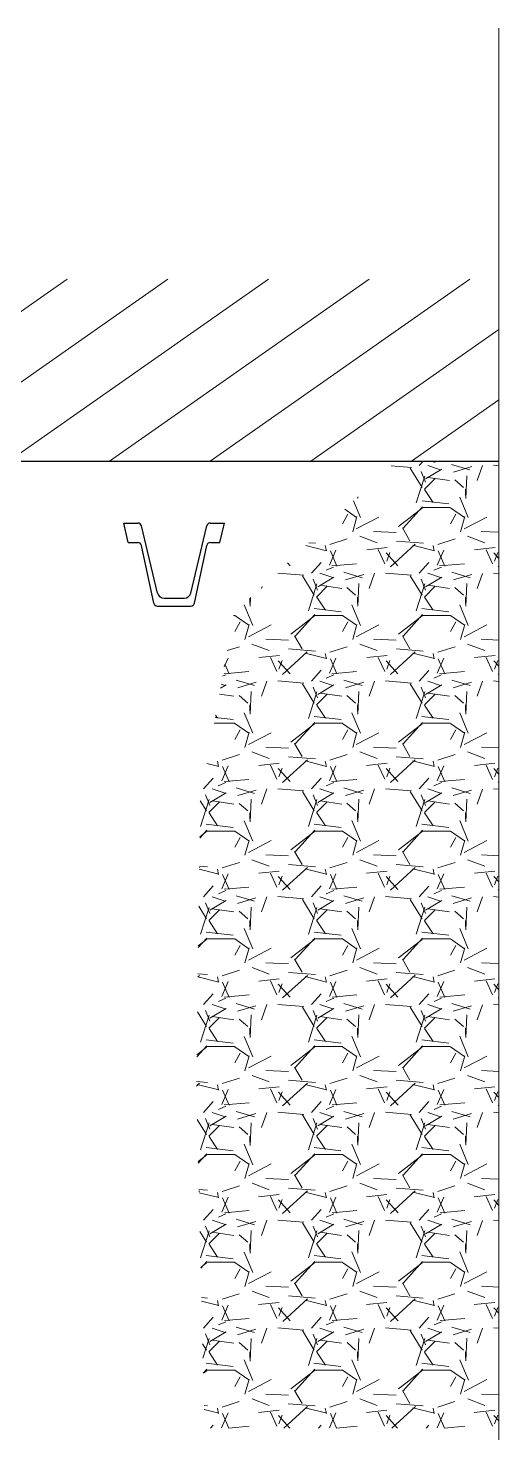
# Model space of a CAD drawing. Header units: millimetres. Extents: x -46762 to 217101, y -107409 to 31524.
# Drawn here: x 207689 to 208465, y -53514 to -51197 of the extents above; entities that cross this region are included whole.
import ezdxf

# ---------------------------------------------------------------- set-up
doc = ezdxf.new("R2010")
doc.units = ezdxf.units.MM
doc.linetypes.add('ACAD_ISO10W100', pattern=[18, 12, -3, 0, -3])

msp = doc.modelspace()

# ---------------------------------------------------------------- linework, layer by layer
at = {"color": 7, "linetype": 'ACAD_ISO10W100', "lineweight": 0, "ltscale": 60}
msp.add_line((208464.99, -51197.15), (208464.99, -57646), dxfattribs=at)
at = {"color": 7, "lineweight": 0}
for p, q in [((207324.55, -51911.04), (207752.99, -51611.04)), ((207490.61, -51911.04), (207919.05, -51611.04)), ((207656.67, -51911.04), (208085.12, -51611.04)), ((207822.74, -51911.04), (208251.18, -51611.04)), ((207988.8, -51911.04), (208417.24, -51611.04)), ((208154.86, -51911.04), (208464.99, -51693.89)), ((208320.93, -51911.04), (208464.99, -51810.16))]:
    msp.add_line(p, q, dxfattribs=at)
msp.add_line((199086.75, -51911.04), (208464.99, -51911.04))
at = {"color": 7, "lineweight": 13}
for p, q in [((208340.14, -51911.04), (208333.58, -51918.32)), ((208363.19, -51911.04), (208357.81, -51913.34)), ((208464.99, -51911.04), (208464.99, -56559.88)), ((208320.82, -51921.56), (208287.2, -51918.75)), ((208338.29, -51954.59), (208318.73, -51922.59)), ((208336.58, -51928.13), (208343.7, -51945.91)), ((208343.98, -51940.54), (208370.65, -51924.54)), ((208368.9, -51925.37), (208347.56, -51918.25)), ((208387.07, -51916.74), (208417.3, -51925.63)), ((208389.87, -51929.17), (208420.09, -51920.28)), ((208428.96, -51943.3), (208437.85, -51918.41)), ((208464.99, -51918.75), (208455.94, -51918)), ((208328.57, -51980.22), (208342.8, -51935.77)), ((208359.83, -51939.66), (208342.05, -51957.44)), ((208383.68, -51943.37), (208348.12, -51938.04)), ((208406.36, -51954.43), (208392.14, -51941.99)), ((208409.74, -51968.13), (208409.74, -51957.46)), ((208411.97, -51935.25), (208410.19, -51972.59)), ((208225.17, -51976.85), (208236.74, -52004.33)), ((208232.52, -51969.97), (208232.39, -51972.61)), ((208338.2, -51976.48), (208382.65, -51981.81)), ((208342.54, -51957.9), (208356.76, -51979.24)), ((208400.3, -51970.51), (208414.52, -52004.29)), ((208207.18, -52014.5), (208216.07, -51998.49)), ((208210.74, -51990.37), (208230.42, -52004)), ((208230.97, -52002.65), (208223.86, -52027.54)), ((208267.08, -52003.42), (208229.74, -52022.98)), ((208299.45, -52018.85), (208338.57, -51988.63)), ((208307.02, -52021.92), (208339.02, -51986.36)), ((208338.62, -51987.69), (208384.85, -51987.69)), ((208384.97, -52014.53), (208393.86, -51998.52)), ((208385.12, -51988), (208408.24, -52004)), ((208408.77, -52002.64), (208401.66, -52027.54)), ((208444.91, -52003.41), (208407.57, -52022.96)), ((208258.18, -52027.03), (208295.52, -52028.81)), ((208318.2, -52042.69), (208305.76, -52021.36)), ((208435.98, -52027.03), (208464.99, -52028.42)), ((208180.94, -52058.88), (208146.72, -52050.32)), ((208162.58, -52046.66), (208151.57, -52045.78)), ((208162.58, -52046.66), (208151.57, -52045.78)), ((208186.44, -52048.43), (208214.89, -52039.54)), ((208235.55, -52035.08), (208264, -52045.75)), ((208326.84, -52048.02), (208285.95, -52085.36)), ((208340.38, -52046.66), (208295.93, -52043.11)), ((208340.38, -52046.66), (208295.93, -52043.11)), ((208358.74, -52058.88), (208323.18, -52049.99)), ((208364.23, -52048.44), (208392.68, -52039.55)), ((208413.34, -52035.08), (208441.79, -52045.74)), ((208180.42, -52059.32), (208178.64, -52050.43)), ((208185.61, -52082.95), (208196.28, -52058.06)), ((208187.09, -52059.3), (208197.76, -52084.19)), ((208280.83, -52053.82), (208247.05, -52057.38)), ((208265.94, -52057.17), (208276.61, -52080.28)), ((208298.53, -52083.9), (208278.97, -52062.57)), ((208280.03, -52076.29), (208285.36, -52062.07)), ((208358.22, -52059.31), (208356.44, -52050.42)), ((208363.4, -52082.96), (208374.07, -52058.07)), ((208364.89, -52059.29), (208375.56, -52084.18)), ((208458.62, -52053.82), (208424.84, -52057.38)), ((208443.75, -52057.2), (208454.42, -52080.31)), ((208464.99, -52071.54), (208456.75, -52062.55)), ((208457.82, -52076.3), (208463.16, -52062.08)), ((208143.03, -52099.36), (208100.35, -52095.8)), ((208120.74, -52083.92), (208116.17, -52078.93)), ((208171.78, -52078.34), (208155.78, -52096.12)), ((208191.1, -52103.17), (208169.76, -52096.05)), ((208192.48, -52085.8), (208180.03, -52091.14)), ((208230.25, -52080.34), (208189.36, -52083.89)), ((208209.31, -52094.55), (208239.54, -52103.44)), ((208251.17, -52121.08), (208260.06, -52096.19)), ((208320.82, -52099.36), (208278.15, -52095.8)), ((208349.58, -52078.35), (208333.57, -52096.13)), ((208368.9, -52103.17), (208347.56, -52096.05)), ((208370.29, -52085.8), (208357.84, -52091.13)), ((208408.06, -52080.33), (208367.17, -52083.89)), ((208387.1, -52094.55), (208417.33, -52103.44)), ((208428.95, -52121.12), (208437.84, -52096.22)), ((208464.99, -52096.55), (208455.95, -52095.8)), ((208464.99, -52084.23), (208463.79, -52085.32)), ((208073.38, -52121.05), (208074.47, -52117.99)), ((208160.49, -52132.39), (208140.93, -52100.38)), ((208150.77, -52158.03), (208164.99, -52113.58)), ((208158.78, -52105.92), (208165.89, -52123.7)), ((208182.03, -52117.46), (208164.25, -52135.24)), ((208166.18, -52118.34), (208192.85, -52102.34)), ((208205.84, -52121.17), (208170.28, -52115.83)), ((208212.05, -52106.98), (208242.27, -52098.09)), ((208228.61, -52132.27), (208214.38, -52119.82)), ((208234.17, -52113.07), (208232.39, -52150.41)), ((208338.29, -52132.39), (208318.73, -52100.38)), ((208328.57, -52158.01), (208342.8, -52113.56)), ((208336.58, -52105.93), (208343.69, -52123.71)), ((208359.83, -52117.46), (208342.05, -52135.24)), ((208343.98, -52118.34), (208370.65, -52102.34)), ((208383.65, -52121.17), (208348.09, -52115.83)), ((208389.84, -52106.98), (208420.07, -52098.09)), ((208406.39, -52132.25), (208392.16, -52119.81)), ((208411.97, -52113.05), (208410.19, -52150.38)), ((208054.14, -52145.93), (208054.14, -52137.03)), ((208055.28, -52135.96), (208054.59, -52150.44)), ((208164.74, -52135.7), (208178.96, -52157.04)), ((208231.94, -52145.93), (208231.94, -52135.26)), ((208342.54, -52135.7), (208356.76, -52157.04)), ((208409.74, -52145.93), (208409.74, -52135.26)), ((208027.5, -52165.49), (208029.25, -52165.49)), ((208029.48, -52165.78), (208052.6, -52181.78)), ((208044.74, -52148.41), (208058.96, -52182.19)), ((208129.22, -52199.72), (208161.22, -52164.16)), ((208160.34, -52154.27), (208204.79, -52159.61)), ((208160.82, -52165.49), (208207.05, -52165.49)), ((208207.29, -52165.78), (208230.41, -52181.79)), ((208222.52, -52148.37), (208236.75, -52182.15)), ((208307.02, -52199.72), (208339.02, -52164.16)), ((208338.15, -52154.27), (208382.6, -52159.61)), ((208338.62, -52165.49), (208384.85, -52165.49)), ((208385.11, -52165.79), (208408.22, -52181.79)), ((208400.3, -52148.33), (208414.53, -52182.11)), ((208029.39, -52192.28), (208038.28, -52176.28)), ((208053.17, -52180.45), (208046.06, -52205.34)), ((208089.3, -52181.21), (208051.97, -52200.76)), ((208121.66, -52196.65), (208160.77, -52166.43)), ((208207.17, -52192.31), (208216.06, -52176.31)), ((208230.97, -52180.45), (208223.86, -52205.34)), ((208267.13, -52181.19), (208229.79, -52200.75)), ((208299.47, -52196.64), (208338.58, -52166.42)), ((208384.96, -52192.34), (208393.85, -52176.34)), ((208408.77, -52180.44), (208401.66, -52205.34)), ((208444.96, -52181.18), (208407.62, -52200.73)), ((208080.41, -52204.84), (208117.75, -52206.61)), ((208140.4, -52220.5), (208127.96, -52199.16)), ((208258.21, -52204.84), (208295.54, -52206.61)), ((208318.2, -52220.5), (208305.76, -52199.16)), ((208436, -52204.84), (208464.99, -52206.22)), ((208017.02, -52223.61), (208037.07, -52217.35)), ((208057.77, -52212.89), (208086.22, -52223.55)), ((208102.96, -52231.63), (208069.18, -52235.18)), ((208088.12, -52234.93), (208098.79, -52258.05)), ((208149.05, -52225.82), (208108.15, -52263.16)), ((208162.52, -52224.46), (208118.07, -52220.9)), ((208162.52, -52224.46), (208118.07, -52220.9)), ((208180.94, -52236.68), (208145.38, -52227.79)), ((208180.42, -52237.12), (208178.64, -52228.23)), ((208186.41, -52226.24), (208214.86, -52217.35)), ((208235.57, -52212.88), (208264.01, -52223.55)), ((208280.76, -52231.63), (208246.97, -52235.19)), ((208265.94, -52234.96), (208276.6, -52258.07)), ((208326.89, -52225.78), (208286, -52263.12)), ((208340.33, -52224.46), (208295.88, -52220.9)), ((208340.33, -52224.46), (208295.88, -52220.9)), ((208358.74, -52236.68), (208323.18, -52227.79)), ((208358.22, -52237.11), (208356.44, -52228.22)), ((208364.21, -52226.24), (208392.65, -52217.35)), ((208413.36, -52212.88), (208441.81, -52223.55)), ((208458.55, -52231.63), (208424.77, -52235.19)), ((208443.75, -52234.98), (208454.41, -52258.1)), ((208052.56, -52258.13), (208011.66, -52261.68)), ((208012.16, -52250.59), (208018.48, -52235.85)), ((208013.03, -52245.81), (208019.97, -52262.02)), ((208120.76, -52261.74), (208101.2, -52240.4)), ((208102.23, -52254.09), (208107.56, -52239.86)), ((208171.78, -52256.15), (208155.77, -52273.93)), ((208185.61, -52260.76), (208196.28, -52235.86)), ((208187.1, -52237.11), (208197.77, -52262)), ((208230.37, -52258.13), (208189.47, -52261.68)), ((208298.54, -52261.72), (208278.98, -52240.38)), ((208280.03, -52254.09), (208285.36, -52239.87)), ((208349.57, -52256.16), (208333.57, -52273.94)), ((208363.4, -52260.77), (208374.07, -52235.88)), ((208364.89, -52237.09), (208375.56, -52261.98)), ((208408.18, -52258.13), (208367.28, -52261.68)), ((208464.99, -52249.34), (208456.77, -52240.37)), ((208457.82, -52254.1), (208463.16, -52239.88)), ((208005.84, -52285.66), (208015.05, -52280.14)), ((208013.3, -52280.97), (208007.07, -52278.89)), ((208014.69, -52263.6), (208009.41, -52265.86)), ((208031.55, -52272.36), (208061.77, -52281.25)), ((208034.23, -52284.78), (208064.45, -52275.89)), ((208073.37, -52298.86), (208082.26, -52273.97)), ((208143.03, -52277.15), (208100.36, -52273.6)), ((208160.48, -52310.18), (208140.93, -52278.18)), ((208166.18, -52296.14), (208192.85, -52280.14)), ((208191.1, -52280.97), (208169.76, -52273.85)), ((208192.51, -52263.59), (208180.06, -52268.92)), ((208209.34, -52272.36), (208239.57, -52281.25)), ((208212.02, -52284.78), (208242.25, -52275.89)), ((208251.16, -52298.9), (208260.05, -52274)), ((208320.83, -52277.15), (208278.16, -52273.6)), ((208338.29, -52310.19), (208318.73, -52278.18)), ((208343.98, -52296.14), (208370.65, -52280.14)), ((208368.9, -52280.97), (208347.56, -52273.85)), ((208370.32, -52263.58), (208357.87, -52268.92)), ((208387.13, -52272.36), (208417.36, -52281.25)), ((208389.81, -52284.79), (208420.04, -52275.9)), ((208428.95, -52298.93), (208437.84, -52274.03)), ((208464.99, -52274.35), (208455.96, -52273.6)), ((208464.99, -52262.03), (208463.84, -52263.08)), ((208004.23, -52295.26), (208004.09, -52295.4)), ((208028.01, -52298.96), (208004.1, -52295.37)), ((208050.85, -52310.11), (208036.63, -52297.66)), ((208056.37, -52290.9), (208054.59, -52328.24)), ((208150.77, -52335.83), (208164.99, -52291.38)), ((208158.78, -52283.72), (208165.89, -52301.5)), ((208182.03, -52295.26), (208164.25, -52313.04)), ((208205.81, -52298.96), (208170.25, -52293.63)), ((208228.63, -52310.09), (208214.41, -52297.64)), ((208234.17, -52290.87), (208232.39, -52328.21)), ((208328.58, -52335.81), (208342.8, -52291.36)), ((208336.58, -52283.72), (208343.69, -52301.5)), ((208359.83, -52295.26), (208342.05, -52313.04)), ((208383.62, -52298.96), (208348.06, -52293.63)), ((208406.41, -52310.07), (208392.19, -52297.63)), ((208411.97, -52290.85), (208410.19, -52328.18)), ((208044.75, -52326.23), (208058.97, -52360.01)), ((208054.14, -52323.73), (208054.14, -52313.06)), ((208164.74, -52313.5), (208178.96, -52334.83)), ((208222.53, -52326.19), (208236.75, -52359.97)), ((208231.94, -52323.73), (208231.94, -52313.06)), ((208342.54, -52313.5), (208356.76, -52334.84)), ((208400.31, -52326.15), (208414.54, -52359.93)), ((208409.74, -52323.73), (208409.74, -52313.06)), ((207995.46, -52343.29), (208029.25, -52343.29)), ((207997.17, -52333.83), (208026.94, -52337.4)), ((207997.87, -52329.9), (208001.16, -52334.83)), ((208029.46, -52343.57), (208052.58, -52359.57)), ((208121.67, -52374.44), (208160.79, -52344.22)), ((208129.22, -52377.52), (208161.22, -52341.96)), ((208160.3, -52332.07), (208204.75, -52337.4)), ((208160.82, -52343.29), (208207.05, -52343.29)), ((208207.28, -52343.57), (208230.39, -52359.58)), ((208299.48, -52374.44), (208338.6, -52344.21)), ((208307.02, -52377.52), (208339.02, -52341.96)), ((208338.1, -52332.07), (208382.55, -52337.4)), ((208338.62, -52343.29), (208384.85, -52343.29)), ((208385.09, -52343.58), (208408.2, -52359.58)), ((208029.38, -52370.1), (208038.27, -52354.1)), ((208053.17, -52358.25), (208046.06, -52383.14)), ((208089.35, -52358.98), (208052.02, -52378.54)), ((208207.17, -52370.13), (208216.06, -52354.13)), ((208230.97, -52358.25), (208223.86, -52383.14)), ((208267.18, -52358.96), (208229.84, -52378.52)), ((208384.95, -52370.16), (208393.84, -52354.16)), ((208408.77, -52358.24), (208401.66, -52383.14)), ((208445.01, -52358.95), (208407.67, -52378.51)), ((208008.6, -52404.05), (208037.05, -52395.16)), ((208057.79, -52390.69), (208086.24, -52401.36)), ((208080.43, -52382.64), (208117.77, -52384.41)), ((208140.4, -52398.3), (208127.96, -52376.97)), ((208186.39, -52404.05), (208214.84, -52395.16)), ((208235.58, -52390.69), (208264.03, -52401.36)), ((208258.23, -52382.64), (208295.57, -52384.41)), ((208318.2, -52398.3), (208305.76, -52376.96)), ((208364.18, -52404.05), (208392.63, -52395.16)), ((208413.38, -52390.69), (208441.82, -52401.36)), ((208436.03, -52382.64), (208464.99, -52384.01)), ((208003.14, -52414.48), (207983.52, -52409.57)), ((208002.62, -52414.94), (208000.84, -52406.05)), ((208007.81, -52438.55), (208018.48, -52413.65)), ((208009.31, -52414.93), (208019.98, -52439.82)), ((208102.89, -52409.44), (208069.11, -52412.99)), ((208088.12, -52412.72), (208098.79, -52435.84)), ((208120.77, -52439.56), (208101.21, -52418.22)), ((208102.23, -52431.89), (208107.56, -52417.67)), ((208149.09, -52403.58), (208108.2, -52440.92)), ((208162.47, -52402.26), (208118.02, -52398.7)), ((208162.47, -52402.26), (208118.02, -52398.7)), ((208180.94, -52414.48), (208145.38, -52405.59)), ((208180.42, -52414.93), (208178.64, -52406.04)), ((208185.6, -52438.56), (208196.27, -52413.67)), ((208187.1, -52414.92), (208197.77, -52439.81)), ((208280.68, -52409.44), (208246.9, -52412.99)), ((208265.93, -52412.75), (208276.6, -52435.86)), ((208298.55, -52439.54), (208279, -52418.2)), ((208280.02, -52431.9), (208285.36, -52417.67)), ((208326.93, -52403.54), (208286.04, -52440.88)), ((208340.27, -52402.26), (208295.82, -52398.7)), ((208340.27, -52402.26), (208295.82, -52398.7)), ((208358.74, -52414.48), (208323.18, -52405.59)), ((208358.22, -52414.91), (208356.44, -52406.02)), ((208363.4, -52438.58), (208374.06, -52413.69)), ((208364.89, -52414.9), (208375.56, -52439.79)), ((208458.47, -52409.44), (208424.69, -52412.99)), ((208443.74, -52412.77), (208454.41, -52435.89)), ((208464.99, -52427.14), (208456.78, -52418.18)), ((208457.82, -52431.91), (208463.15, -52417.68)), ((207993.98, -52433.95), (207977.98, -52451.73)), ((208014.72, -52441.38), (208002.28, -52446.72)), ((208052.68, -52435.92), (208011.78, -52439.47)), ((208171.77, -52433.96), (208155.77, -52451.74)), ((208192.53, -52441.38), (208180.09, -52446.71)), ((208230.49, -52435.92), (208189.59, -52439.47)), ((208349.56, -52433.97), (208333.56, -52451.75)), ((208370.35, -52441.37), (208357.9, -52446.71)), ((208408.3, -52435.92), (208367.4, -52439.47)), ((208464.99, -52439.83), (208463.88, -52440.84)), ((207980.98, -52461.51), (207988.09, -52479.29)), ((207988.38, -52473.94), (208015.05, -52457.94)), ((208013.3, -52458.77), (207991.96, -52451.66)), ((208031.58, -52450.17), (208061.8, -52459.06)), ((208034.2, -52462.59), (208064.43, -52453.7)), ((208073.37, -52476.68), (208082.26, -52451.78)), ((208143.04, -52454.95), (208100.37, -52451.4)), ((208160.48, -52487.98), (208140.92, -52455.98)), ((208158.78, -52461.51), (208165.89, -52479.29)), ((208166.18, -52473.94), (208192.85, -52457.94)), ((208191.1, -52458.77), (208169.76, -52451.66)), ((208209.37, -52450.17), (208239.59, -52459.06)), ((208211.99, -52462.59), (208242.22, -52453.7)), ((208251.16, -52476.71), (208260.05, -52451.81)), ((208320.84, -52454.95), (208278.17, -52451.4)), ((208338.29, -52487.99), (208318.73, -52455.98)), ((208336.58, -52461.52), (208343.69, -52479.3)), ((208343.98, -52473.94), (208370.65, -52457.94)), ((208368.9, -52458.77), (208347.56, -52451.65)), ((208387.16, -52450.16), (208417.39, -52459.05)), ((208389.78, -52462.59), (208420.01, -52453.7)), ((208428.95, -52476.74), (208437.84, -52451.85)), ((208464.99, -52452.15), (208455.97, -52451.4)), ((207982.68, -52487.98), (207972.45, -52471.24)), ((207972.96, -52513.64), (207987.19, -52469.19)), ((208004.23, -52473.06), (207986.45, -52490.84)), ((208027.98, -52476.76), (207992.42, -52471.42)), ((208050.87, -52487.93), (208036.65, -52475.48)), ((208056.37, -52468.7), (208054.59, -52506.04)), ((208150.77, -52513.62), (208164.99, -52469.17)), ((208182.03, -52473.06), (208164.25, -52490.84)), ((208205.78, -52476.76), (208170.22, -52471.42)), ((208228.65, -52487.91), (208214.43, -52475.46)), ((208234.17, -52468.67), (208232.39, -52506.01)), ((208328.58, -52513.6), (208342.8, -52469.15)), ((208359.83, -52473.06), (208342.05, -52490.84)), ((208383.59, -52476.76), (208348.03, -52471.42)), ((208406.43, -52487.89), (208392.21, -52475.45)), ((208411.97, -52468.64), (208410.19, -52505.98)), ((207982.45, -52509.86), (208026.9, -52515.19)), ((207986.94, -52491.3), (208001.16, -52512.63)), ((208044.76, -52504.05), (208058.98, -52537.83)), ((208054.14, -52501.53), (208054.14, -52490.86)), ((208160.25, -52509.86), (208204.7, -52515.19)), ((208164.74, -52491.3), (208178.96, -52512.63)), ((208222.54, -52504.01), (208236.76, -52537.79)), ((208231.94, -52501.53), (208231.94, -52490.86)), ((208338.06, -52509.86), (208382.51, -52515.2)), ((208342.54, -52491.3), (208356.76, -52512.64)), ((208400.32, -52503.96), (208414.54, -52537.74)), ((208409.74, -52501.53), (208409.74, -52490.86)), ((207971.63, -52532.86), (207983.42, -52519.76)), ((207971.66, -52530.77), (207982.99, -52522.01)), ((207983.02, -52521.09), (208029.25, -52521.09)), ((208029.37, -52547.92), (208038.26, -52531.91)), ((208029.45, -52521.35), (208052.56, -52537.36)), ((208053.17, -52536.05), (208046.06, -52560.94)), ((208089.4, -52536.75), (208052.07, -52556.31)), ((208121.69, -52552.23), (208160.8, -52522.01)), ((208129.22, -52555.32), (208161.22, -52519.76)), ((208160.82, -52521.09), (208207.05, -52521.09)), ((208207.16, -52547.95), (208216.05, -52531.94)), ((208207.26, -52521.36), (208230.37, -52537.36)), ((208230.97, -52536.05), (208223.86, -52560.94)), ((208267.23, -52536.73), (208229.89, -52556.29)), ((208299.5, -52552.23), (208338.61, -52522)), ((208307.02, -52555.32), (208339.02, -52519.76)), ((208338.62, -52521.09), (208384.85, -52521.09)), ((208384.94, -52547.98), (208393.83, -52531.97)), ((208385.07, -52521.37), (208408.18, -52537.37)), ((208408.77, -52536.04), (208401.66, -52560.94)), ((208445.06, -52536.72), (208407.72, -52556.28)), ((208140.41, -52576.1), (208127.96, -52554.77)), ((208318.2, -52576.1), (208305.76, -52554.76)), ((207971.3, -52581.37), (207970.99, -52581.65)), ((207984.61, -52580.05), (207971.03, -52578.97)), ((207984.61, -52580.05), (207971.03, -52578.97)), ((208008.57, -52581.85), (208037.02, -52572.96)), ((208057.81, -52568.5), (208086.26, -52579.17)), ((208080.46, -52560.44), (208117.8, -52562.21)), ((208149.14, -52581.34), (208108.24, -52618.67)), ((208162.41, -52580.05), (208117.96, -52576.5)), ((208162.41, -52580.05), (208117.96, -52576.5)), ((208186.37, -52581.86), (208214.81, -52572.97)), ((208235.6, -52568.5), (208264.05, -52579.17)), ((208258.26, -52560.44), (208295.6, -52562.21)), ((208326.98, -52581.3), (208286.09, -52618.64)), ((208340.22, -52580.05), (208295.77, -52576.5)), ((208340.22, -52580.05), (208295.77, -52576.5)), ((208364.16, -52581.86), (208392.61, -52572.97)), ((208413.39, -52568.49), (208441.84, -52579.16)), ((208436.06, -52560.44), (208464.99, -52561.81)), ((208003.15, -52592.28), (207970.96, -52584.23)), ((208002.62, -52592.74), (208000.84, -52583.85)), ((208007.81, -52616.35), (208018.48, -52591.46)), ((208009.31, -52592.74), (208019.98, -52617.63)), ((208102.81, -52587.24), (208069.03, -52590.8)), ((208088.11, -52590.51), (208098.78, -52613.63)), ((208120.78, -52617.37), (208101.23, -52596.04)), ((208102.23, -52609.69), (208107.56, -52595.47)), ((208180.95, -52592.28), (208145.39, -52583.39)), ((208180.42, -52592.73), (208178.64, -52583.84)), ((208185.6, -52616.37), (208196.27, -52591.48)), ((208187.1, -52592.72), (208197.77, -52617.61)), ((208280.61, -52587.24), (208246.83, -52590.8)), ((208265.92, -52590.54), (208276.59, -52613.65)), ((208298.57, -52617.35), (208279.01, -52596.02)), ((208280.02, -52609.7), (208285.36, -52595.48)), ((208358.75, -52592.28), (208323.19, -52583.39)), ((208358.22, -52592.71), (208356.44, -52583.82)), ((208363.39, -52616.39), (208374.06, -52591.49)), ((208364.9, -52592.71), (208375.57, -52617.6)), ((208458.4, -52587.24), (208424.62, -52590.8)), ((208443.74, -52590.56), (208454.4, -52613.68)), ((208464.99, -52604.94), (208456.79, -52596)), ((208457.82, -52609.71), (208463.15, -52595.49)), ((207993.97, -52611.76), (207977.97, -52629.54)), ((208013.3, -52636.57), (207991.96, -52629.46)), ((208014.75, -52619.17), (208002.31, -52624.5)), ((208052.79, -52613.71), (208011.9, -52617.26)), ((208031.6, -52627.98), (208061.83, -52636.87)), ((208143.05, -52632.75), (208100.38, -52629.2)), ((208171.76, -52611.77), (208155.76, -52629.55)), ((208191.1, -52636.57), (208169.76, -52629.46)), ((208192.56, -52619.16), (208180.12, -52624.5)), ((208230.6, -52613.71), (208189.71, -52617.26)), ((208209.4, -52627.97), (208239.62, -52636.86)), ((208320.85, -52632.75), (208278.18, -52629.2)), ((208349.55, -52611.78), (208333.55, -52629.56)), ((208368.9, -52636.57), (208347.56, -52629.45)), ((208370.38, -52619.16), (208357.93, -52624.49)), ((208408.41, -52613.71), (208367.52, -52617.26)), ((208387.19, -52627.97), (208417.41, -52636.86)), ((208464.99, -52629.95), (208455.98, -52629.2)), ((208464.99, -52617.63), (208463.93, -52618.6)), ((207982.68, -52665.78), (207970.15, -52645.29)), ((207972.97, -52691.43), (207987.19, -52646.98)), ((207980.97, -52639.3), (207988.09, -52657.08)), ((208004.23, -52650.86), (207986.45, -52668.64)), ((207988.38, -52651.74), (208015.05, -52635.74)), ((208027.95, -52654.55), (207992.39, -52649.22)), ((208034.17, -52640.4), (208064.4, -52631.51)), ((208056.37, -52646.5), (208054.59, -52683.83)), ((208073.37, -52654.49), (208082.26, -52629.59)), ((208160.48, -52665.78), (208140.92, -52633.78)), ((208150.77, -52691.41), (208165, -52646.96)), ((208158.78, -52639.31), (208165.89, -52657.09)), ((208182.03, -52650.86), (208164.25, -52668.64)), ((208166.18, -52651.74), (208192.85, -52635.74)), ((208205.75, -52654.55), (208170.19, -52649.22)), ((208211.96, -52640.4), (208242.19, -52631.51)), ((208234.17, -52646.47), (208232.39, -52683.81)), ((208251.15, -52654.52), (208260.04, -52629.63)), ((208338.28, -52665.78), (208318.73, -52633.78)), ((208328.58, -52691.39), (208342.8, -52646.94)), ((208336.58, -52639.32), (208343.69, -52657.1)), ((208359.83, -52650.86), (208342.05, -52668.64)), ((208343.98, -52651.74), (208370.65, -52635.74)), ((208383.56, -52654.55), (208348, -52649.22)), ((208389.75, -52640.4), (208419.98, -52631.51)), ((208411.97, -52646.44), (208410.19, -52683.78)), ((208428.94, -52654.55), (208437.83, -52629.66)), ((207986.94, -52669.1), (208001.16, -52690.43)), ((208050.9, -52665.75), (208036.67, -52653.3)), ((208054.14, -52679.33), (208054.14, -52668.66)), ((208164.74, -52669.1), (208178.96, -52690.43)), ((208228.68, -52665.73), (208214.45, -52653.28)), ((208231.94, -52679.33), (208231.94, -52668.66)), ((208342.54, -52669.1), (208356.76, -52690.43)), ((208406.46, -52665.71), (208392.23, -52653.27)), ((208409.74, -52679.33), (208409.74, -52668.66)), ((207969.26, -52713.3), (207983.42, -52697.56)), ((207982.4, -52687.65), (208026.85, -52692.99)), ((207983.02, -52698.89), (208029.25, -52698.89)), ((208044.76, -52681.87), (208058.99, -52715.65)), ((208129.22, -52733.12), (208161.22, -52697.56)), ((208160.21, -52687.65), (208204.66, -52692.99)), ((208160.82, -52698.89), (208207.05, -52698.89)), ((208222.55, -52681.82), (208236.77, -52715.61)), ((208307.02, -52733.12), (208339.02, -52697.56)), ((208338.01, -52687.66), (208382.46, -52692.99)), ((208338.62, -52698.89), (208384.85, -52698.89)), ((208400.33, -52681.78), (208414.55, -52715.56)), ((207969.29, -52710.4), (207983.01, -52699.81)), ((208029.36, -52725.73), (208038.25, -52709.73)), ((208029.43, -52699.14), (208052.54, -52715.15)), ((208053.17, -52713.85), (208046.06, -52738.74)), ((208089.46, -52714.52), (208052.12, -52734.08)), ((208121.7, -52730.02), (208160.82, -52699.8)), ((208207.15, -52725.76), (208216.04, -52709.76)), ((208207.24, -52699.15), (208230.35, -52715.15)), ((208230.97, -52713.85), (208223.86, -52738.74)), ((208267.28, -52714.5), (208229.94, -52734.06)), ((208299.51, -52730.02), (208338.63, -52699.79)), ((208384.93, -52725.79), (208393.82, -52709.79)), ((208385.05, -52699.16), (208408.17, -52715.16)), ((208408.77, -52713.84), (208401.66, -52738.74)), ((208445.11, -52714.49), (208407.77, -52734.05)), ((208080.49, -52738.24), (208117.83, -52740.01)), ((208140.41, -52753.91), (208127.96, -52732.57)), ((208258.29, -52738.24), (208295.62, -52740.01)), ((208318.2, -52753.9), (208305.76, -52732.57)), ((208436.09, -52738.24), (208464.99, -52739.61)), ((207971.34, -52759.13), (207968.62, -52761.62)), ((208003.15, -52770.08), (207968.62, -52761.45)), ((207984.55, -52757.85), (207968.69, -52756.58)), ((207984.55, -52757.85), (207968.69, -52756.58)), ((208002.62, -52770.54), (208000.84, -52761.65)), ((208008.55, -52759.66), (208037, -52750.77)), ((208057.83, -52746.31), (208086.27, -52756.97)), ((208102.74, -52765.05), (208068.96, -52768.61)), ((208088.11, -52768.3), (208098.78, -52791.41)), ((208149.18, -52759.09), (208108.29, -52796.43)), ((208162.36, -52757.85), (208117.91, -52754.29)), ((208162.36, -52757.85), (208117.91, -52754.29)), ((208180.95, -52770.08), (208145.39, -52761.19)), ((208180.42, -52770.53), (208178.64, -52761.64)), ((208186.34, -52759.66), (208214.79, -52750.77)), ((208235.62, -52746.3), (208264.07, -52756.97)), ((208280.53, -52765.05), (208246.75, -52768.61)), ((208265.92, -52768.33), (208276.59, -52791.44)), ((208327.03, -52759.06), (208286.13, -52796.39)), ((208340.16, -52757.85), (208295.71, -52754.29)), ((208340.16, -52757.85), (208295.71, -52754.29)), ((208358.75, -52770.08), (208323.19, -52761.19)), ((208358.22, -52770.52), (208356.44, -52761.63)), ((208364.13, -52759.67), (208392.58, -52750.78)), ((208413.41, -52746.3), (208441.86, -52756.97)), ((208458.32, -52765.05), (208424.54, -52768.61)), ((208443.73, -52768.35), (208454.4, -52791.46)), ((207993.96, -52789.57), (207977.96, -52807.35)), ((208007.81, -52794.16), (208018.47, -52769.27)), ((208009.32, -52770.55), (208019.98, -52795.44)), ((208052.91, -52791.5), (208012.02, -52795.05)), ((208120.8, -52795.19), (208101.24, -52773.85)), ((208102.22, -52787.5), (208107.56, -52773.27)), ((208171.75, -52789.57), (208155.75, -52807.35)), ((208185.6, -52794.18), (208196.27, -52769.28)), ((208187.11, -52770.53), (208197.78, -52795.42)), ((208230.72, -52791.5), (208189.83, -52795.05)), ((208298.58, -52795.17), (208279.02, -52773.83)), ((208280.02, -52787.51), (208285.35, -52773.28)), ((208349.54, -52789.58), (208333.54, -52807.36)), ((208363.39, -52794.19), (208374.06, -52769.3)), ((208364.9, -52770.51), (208375.57, -52795.41)), ((208408.53, -52791.5), (208367.64, -52795.05)), ((208464.99, -52782.74), (208456.81, -52773.82)), ((208457.82, -52787.52), (208463.15, -52773.29)), ((207988.38, -52829.54), (208015.05, -52813.54)), ((208013.3, -52814.37), (207991.96, -52807.26)), ((208014.78, -52796.96), (208002.33, -52802.29)), ((208031.63, -52805.78), (208061.86, -52814.67)), ((208034.14, -52818.21), (208064.37, -52809.32)), ((208073.36, -52832.3), (208082.25, -52807.41)), ((208143.06, -52810.55), (208100.39, -52807)), ((208160.48, -52843.58), (208140.92, -52811.58)), ((208166.18, -52829.54), (208192.86, -52813.54)), ((208191.1, -52814.37), (208169.76, -52807.26)), ((208192.59, -52796.95), (208180.15, -52802.29)), ((208209.42, -52805.78), (208239.65, -52814.67)), ((208211.93, -52818.21), (208242.16, -52809.32)), ((208251.15, -52832.33), (208260.04, -52807.44)), ((208320.86, -52810.55), (208278.19, -52807)), ((208338.28, -52843.58), (208318.72, -52811.58)), ((208343.99, -52829.54), (208370.66, -52813.54)), ((208368.9, -52814.37), (208347.56, -52807.25)), ((208370.4, -52796.95), (208357.96, -52802.28)), ((208387.22, -52805.78), (208417.44, -52814.67)), ((208389.73, -52818.21), (208419.95, -52809.32)), ((208428.94, -52832.36), (208437.83, -52807.47)), ((208464.99, -52807.75), (208455.99, -52807)), ((208464.99, -52795.43), (208463.97, -52796.36)), ((207982.67, -52843.58), (207967.86, -52819.34)), ((207972.97, -52869.23), (207987.19, -52824.78)), ((207980.97, -52817.1), (207988.09, -52834.88)), ((208004.23, -52828.66), (207986.45, -52846.44)), ((208027.91, -52832.35), (207992.35, -52827.01)), ((208050.92, -52843.57), (208036.69, -52831.12)), ((208056.37, -52824.29), (208054.59, -52861.63)), ((208150.78, -52869.21), (208165, -52824.76)), ((208158.78, -52817.11), (208165.89, -52834.89)), ((208182.03, -52828.66), (208164.25, -52846.44)), ((208205.72, -52832.35), (208170.16, -52827.01)), ((208228.7, -52843.55), (208214.47, -52831.1)), ((208234.17, -52824.27), (208232.39, -52861.61)), ((208328.58, -52869.19), (208342.81, -52824.74)), ((208336.58, -52817.12), (208343.69, -52834.9)), ((208359.83, -52828.66), (208342.05, -52846.44)), ((208383.52, -52832.35), (208347.96, -52827.02)), ((208406.48, -52843.53), (208392.26, -52831.09)), ((208411.97, -52824.24), (208410.19, -52861.58)), ((207986.94, -52846.9), (208001.16, -52868.23)), ((208044.77, -52859.68), (208059, -52893.47)), ((208054.14, -52857.13), (208054.14, -52846.46)), ((208164.74, -52846.9), (208178.96, -52868.23)), ((208222.55, -52859.64), (208236.78, -52893.42)), ((208231.94, -52857.13), (208231.94, -52846.46)), ((208342.54, -52846.9), (208356.76, -52868.23)), ((208400.34, -52859.6), (208414.56, -52893.38)), ((208409.74, -52857.13), (208409.74, -52846.46)), ((207966.88, -52893.74), (207983.42, -52875.36)), ((207966.93, -52890.03), (207983.02, -52877.6)), ((207982.35, -52865.45), (208026.8, -52870.78)), ((207983.02, -52876.69), (208029.25, -52876.69)), ((208029.41, -52876.93), (208052.52, -52892.94)), ((208121.72, -52907.81), (208160.83, -52877.59)), ((208129.22, -52910.92), (208161.22, -52875.36)), ((208160.16, -52865.45), (208204.61, -52870.78)), ((208160.82, -52876.69), (208207.05, -52876.69)), ((208207.22, -52876.94), (208230.34, -52892.94)), ((208299.53, -52907.81), (208338.64, -52877.58)), ((208307.02, -52910.91), (208339.03, -52875.35)), ((208337.97, -52865.45), (208382.42, -52870.78)), ((208338.62, -52876.69), (208384.85, -52876.69)), ((208385.03, -52876.95), (208408.15, -52892.95)), ((208029.35, -52903.55), (208038.24, -52887.55)), ((208053.17, -52891.65), (208046.06, -52916.54)), ((208089.51, -52892.29), (208052.17, -52911.85)), ((208207.14, -52903.58), (208216.03, -52887.58)), ((208230.97, -52891.65), (208223.86, -52916.54)), ((208267.33, -52892.28), (208230, -52911.83)), ((208384.92, -52903.61), (208393.81, -52887.61)), ((208408.77, -52891.64), (208401.66, -52916.54)), ((208445.16, -52892.26), (208407.82, -52911.82)), ((208008.53, -52937.47), (208036.97, -52928.58)), ((208057.84, -52924.11), (208086.29, -52934.78)), ((208080.52, -52916.04), (208117.85, -52917.82)), ((208140.41, -52931.71), (208127.96, -52910.37)), ((208186.32, -52937.47), (208214.77, -52928.58)), ((208235.64, -52924.11), (208264.09, -52934.78)), ((208258.31, -52916.04), (208295.65, -52917.82)), ((208318.2, -52931.71), (208305.76, -52910.37)), ((208364.11, -52937.48), (208392.56, -52928.59)), ((208413.43, -52924.11), (208441.88, -52934.78)), ((208436.11, -52916.04), (208464.99, -52917.41)), ((207971.39, -52936.89), (207966.25, -52941.58)), ((207984.5, -52935.65), (207966.35, -52934.19)), ((207984.5, -52935.65), (207966.35, -52934.19)), ((208003.15, -52947.88), (207967.59, -52938.99)), ((208002.62, -52948.35), (208000.85, -52939.46)), ((208007.8, -52971.97), (208018.47, -52947.08)), ((208009.32, -52948.35), (208019.99, -52973.25)), ((208102.67, -52942.86), (208068.88, -52946.41)), ((208088.1, -52946.09), (208098.77, -52969.2)), ((208120.81, -52973), (208101.25, -52951.67)), ((208102.22, -52965.3), (208107.56, -52951.08)), ((208149.23, -52936.85), (208108.33, -52974.19)), ((208162.3, -52935.65), (208117.85, -52932.09)), ((208162.3, -52935.65), (208117.85, -52932.09)), ((208180.95, -52947.88), (208145.39, -52938.99)), ((208180.42, -52948.33), (208178.64, -52939.44)), ((208185.59, -52971.98), (208196.26, -52947.09)), ((208187.11, -52948.34), (208197.78, -52973.23)), ((208280.46, -52942.86), (208246.68, -52946.41)), ((208265.91, -52946.11), (208276.58, -52969.23)), ((208298.6, -52972.99), (208279.04, -52951.65)), ((208280.02, -52965.31), (208285.35, -52951.09)), ((208327.07, -52936.81), (208286.18, -52974.15)), ((208340.11, -52935.65), (208295.66, -52932.09)), ((208340.11, -52935.65), (208295.66, -52932.09)), ((208358.75, -52947.88), (208323.19, -52938.99)), ((208358.22, -52948.32), (208356.44, -52939.43)), ((208363.39, -52972), (208374.05, -52947.11)), ((208364.9, -52948.32), (208375.57, -52973.21)), ((208458.25, -52942.86), (208424.47, -52946.41)), ((208443.73, -52946.14), (208454.39, -52969.25)), ((208464.99, -52960.54), (208456.82, -52951.63)), ((208457.82, -52965.32), (208463.15, -52951.1)), ((207993.95, -52967.37), (207977.95, -52985.15)), ((208014.81, -52974.74), (208002.36, -52980.08)), ((208053.03, -52969.29), (208012.13, -52972.84)), ((208171.74, -52967.38), (208155.74, -52985.16)), ((208192.62, -52974.74), (208180.17, -52980.07)), ((208230.84, -52969.29), (208189.94, -52972.84)), ((208349.54, -52967.39), (208333.53, -52985.17)), ((208370.43, -52974.73), (208357.99, -52980.07)), ((208408.65, -52969.29), (208367.75, -52972.84)), ((208464.99, -52973.23), (208464.02, -52974.11)), ((207982.67, -53021.38), (207967.55, -52996.64)), ((207980.97, -52994.9), (207988.08, -53012.68)), ((207988.39, -53007.34), (208015.06, -52991.34)), ((208013.3, -52992.17), (207991.96, -52985.06)), ((208031.66, -52983.59), (208061.89, -52992.48)), ((208034.11, -52996.01), (208064.34, -52987.12)), ((208073.36, -53010.11), (208082.25, -52985.22)), ((208143.07, -52988.35), (208100.4, -52984.8)), ((208160.48, -53021.38), (208140.92, -52989.38)), ((208158.78, -52994.91), (208165.89, -53012.69)), ((208166.19, -53007.34), (208192.86, -52991.34)), ((208191.1, -52992.17), (208169.76, -52985.06)), ((208209.45, -52983.59), (208239.68, -52992.48)), ((208211.91, -52996.02), (208242.13, -52987.13)), ((208251.14, -53010.14), (208260.03, -52985.25)), ((208320.87, -52988.35), (208278.2, -52984.8)), ((208338.28, -53021.38), (208318.72, -52989.38)), ((208336.58, -52994.92), (208343.69, -53012.7)), ((208343.99, -53007.34), (208370.66, -52991.34)), ((208368.9, -52992.17), (208347.56, -52985.05)), ((208387.24, -52983.59), (208417.47, -52992.48)), ((208389.7, -52996.02), (208419.92, -52987.13)), ((208428.93, -53010.17), (208437.82, -52985.28)), ((208464.99, -52985.55), (208455.99, -52984.8)), ((207972.97, -53047.02), (207987.19, -53002.57)), ((208004.23, -53006.46), (207986.45, -53024.24)), ((208027.88, -53010.14), (207992.32, -53004.81)), ((208050.94, -53021.39), (208036.72, -53008.94)), ((208056.37, -53002.09), (208054.59, -53039.43)), ((208150.78, -53047), (208165, -53002.55)), ((208182.03, -53006.46), (208164.25, -53024.24)), ((208205.69, -53010.14), (208170.13, -53004.81)), ((208228.72, -53021.37), (208214.5, -53008.92)), ((208234.17, -53002.07), (208232.39, -53039.4)), ((208328.58, -53046.98), (208342.81, -53002.53)), ((208359.83, -53006.46), (208342.05, -53024.24)), ((208383.49, -53010.14), (208347.93, -53004.81)), ((208406.5, -53021.35), (208392.28, -53008.91)), ((208411.97, -53002.04), (208410.19, -53039.38)), ((207982.31, -53043.24), (208026.76, -53048.58)), ((207986.93, -53024.69), (208001.16, -53046.03)), ((208044.78, -53037.5), (208059, -53071.28)), ((208054.14, -53034.93), (208054.14, -53024.26)), ((208160.11, -53043.24), (208204.56, -53048.58)), ((208164.74, -53024.7), (208178.96, -53046.03)), ((208222.56, -53037.46), (208236.78, -53071.24)), ((208231.94, -53034.93), (208231.94, -53024.26)), ((208337.92, -53043.24), (208382.37, -53048.58)), ((208342.54, -53024.7), (208356.76, -53046.03)), ((208400.34, -53037.42), (208414.57, -53071.2)), ((208409.74, -53034.93), (208409.74, -53024.26)), ((207969.21, -53066.07), (207983.04, -53055.39)), ((207969.27, -53068.88), (207983.42, -53053.16)), ((207983.02, -53054.49), (208029.25, -53054.49)), ((208029.35, -53081.37), (208038.24, -53065.36)), ((208029.39, -53054.72), (208052.51, -53070.72)), ((208053.17, -53069.45), (208046.06, -53094.34)), ((208121.73, -53085.61), (208160.85, -53055.38)), ((208129.22, -53088.71), (208161.22, -53053.15)), ((208160.82, -53054.49), (208207.05, -53054.49)), ((208207.13, -53081.4), (208216.02, -53065.4)), ((208207.2, -53054.73), (208230.32, -53070.73)), ((208230.97, -53069.45), (208223.86, -53094.34)), ((208299.54, -53085.6), (208338.66, -53055.37)), ((208307.02, -53088.71), (208339.03, -53053.15)), ((208338.62, -53054.49), (208384.85, -53054.49)), ((208384.91, -53081.43), (208393.8, -53065.43)), ((208385.02, -53054.74), (208408.13, -53070.74)), ((208408.77, -53069.44), (208401.66, -53094.34)), ((208089.56, -53070.06), (208052.22, -53089.62)), ((208140.41, -53109.51), (208127.96, -53088.18)), ((208267.38, -53070.05), (208230.05, -53089.6)), ((208318.21, -53109.51), (208305.76, -53088.17)), ((208445.21, -53070.03), (208407.87, -53089.59)), ((207984.45, -53113.44), (207970.31, -53112.31)), ((207984.45, -53113.44), (207970.31, -53112.31)), ((207971.43, -53114.65), (207970.39, -53115.6)), ((208008.5, -53115.28), (208036.95, -53106.39)), ((208057.86, -53101.92), (208086.31, -53112.59)), ((208080.54, -53093.84), (208117.88, -53095.62)), ((208149.27, -53114.61), (208108.38, -53151.95)), ((208162.25, -53113.44), (208117.8, -53109.89)), ((208162.25, -53113.44), (208117.8, -53109.89)), ((208186.29, -53115.28), (208214.74, -53106.39)), ((208235.66, -53101.92), (208264.1, -53112.58)), ((208258.34, -53093.84), (208295.68, -53095.62)), ((208327.12, -53114.57), (208286.22, -53151.91)), ((208340.05, -53113.44), (208295.6, -53109.89)), ((208340.05, -53113.44), (208295.6, -53109.89)), ((208364.09, -53115.28), (208392.53, -53106.39)), ((208413.45, -53101.91), (208441.9, -53112.58)), ((208436.14, -53093.84), (208464.99, -53095.21)), ((208003.15, -53125.68), (207970.43, -53117.5)), ((208002.62, -53126.15), (208000.85, -53117.26)), ((208007.8, -53149.77), (208018.47, -53124.88)), ((208009.32, -53126.16), (208019.99, -53151.05)), ((208102.59, -53120.66), (208068.81, -53124.22)), ((208088.1, -53123.88), (208098.77, -53146.99)), ((208120.83, -53150.82), (208101.27, -53129.49)), ((208102.22, -53143.1), (208107.56, -53128.88)), ((208180.95, -53125.68), (208145.39, -53116.79)), ((208180.42, -53126.14), (208178.64, -53117.25)), ((208185.59, -53149.79), (208196.26, -53124.9)), ((208187.12, -53126.14), (208197.78, -53151.04)), ((208280.38, -53120.66), (208246.6, -53124.22)), ((208265.91, -53123.9), (208276.58, -53147.02)), ((208298.61, -53150.8), (208279.05, -53129.47)), ((208280.02, -53143.11), (208285.35, -53128.89)), ((208358.75, -53125.68), (208323.19, -53116.79)), ((208358.22, -53126.12), (208356.44, -53117.23)), ((208363.38, -53149.81), (208374.05, -53124.91)), ((208364.91, -53126.13), (208375.58, -53151.02)), ((208458.18, -53120.66), (208424.39, -53124.22)), ((208443.72, -53123.93), (208454.39, -53147.04)), ((208464.99, -53138.34), (208456.84, -53129.45)), ((208457.81, -53143.12), (208463.15, -53128.9)), ((207993.95, -53145.18), (207977.94, -53162.96)), ((208014.84, -53152.53), (208002.39, -53157.86)), ((208053.14, -53147.08), (208012.25, -53150.63)), ((208031.69, -53161.4), (208061.92, -53170.29)), ((208171.74, -53145.19), (208155.73, -53162.97)), ((208192.65, -53152.53), (208180.2, -53157.86)), ((208230.95, -53147.08), (208190.06, -53150.63)), ((208209.48, -53161.4), (208239.71, -53170.29)), ((208349.53, -53145.2), (208333.53, -53162.98)), ((208370.46, -53152.52), (208358.02, -53157.85)), ((208408.76, -53147.08), (208367.87, -53150.63)), ((208387.27, -53161.4), (208417.5, -53170.29)), ((208464.99, -53151.03), (208464.06, -53151.87)), ((207982.67, -53199.18), (207971.96, -53181.65)), ((207972.99, -53224.76), (207987.2, -53180.37)), ((207980.97, -53172.7), (207988.08, -53190.48)), ((208004.23, -53184.26), (207986.45, -53202.04)), ((207988.39, -53185.14), (208015.06, -53169.14)), ((208013.3, -53169.97), (207991.96, -53162.86)), ((208027.85, -53187.94), (207992.29, -53182.6)), ((208034.09, -53173.82), (208064.31, -53164.93)), ((208056.37, -53179.89), (208054.59, -53217.23)), ((208073.35, -53187.92), (208082.24, -53163.03)), ((208143.08, -53166.15), (208100.41, -53162.6)), ((208160.47, -53199.18), (208140.92, -53167.17)), ((208150.78, -53224.79), (208165, -53180.34)), ((208158.77, -53172.7), (208165.89, -53190.48)), ((208182.03, -53184.26), (208164.25, -53202.04)), ((208166.19, -53185.14), (208192.86, -53169.14)), ((208191.1, -53169.97), (208169.76, -53162.86)), ((208205.66, -53187.94), (208170.1, -53182.61)), ((208211.88, -53173.82), (208242.1, -53164.93)), ((208234.17, -53179.87), (208232.39, -53217.2)), ((208251.14, -53187.95), (208260.03, -53163.06)), ((208320.88, -53166.15), (208278.2, -53162.6)), ((208338.28, -53199.18), (208318.72, -53167.18)), ((208328.59, -53224.77), (208342.81, -53180.32)), ((208336.58, -53172.71), (208343.69, -53190.49)), ((208359.83, -53184.26), (208342.05, -53202.04)), ((208343.99, -53185.14), (208370.66, -53169.14)), ((208368.9, -53169.97), (208347.56, -53162.86)), ((208383.46, -53187.94), (208347.9, -53182.61)), ((208389.67, -53173.83), (208419.9, -53164.94)), ((208411.97, -53179.84), (208410.19, -53217.18)), ((208428.93, -53187.98), (208437.82, -53163.09)), ((208464.99, -53163.34), (208456, -53162.6)), ((207986.93, -53202.49), (208001.16, -53223.83)), ((208050.96, -53199.21), (208036.74, -53186.76)), ((208054.14, -53212.73), (208054.14, -53202.06)), ((208164.74, -53202.5), (208178.96, -53223.83)), ((208228.74, -53199.19), (208214.52, -53186.74)), ((208231.94, -53212.73), (208231.94, -53202.06)), ((208342.54, -53202.5), (208356.76, -53223.83)), ((208406.52, -53199.17), (208392.3, -53186.73)), ((208409.74, -53212.73), (208409.74, -53202.06)), ((207973.4, -53242.09), (207983.42, -53230.96)), ((207982.26, -53221.04), (208026.71, -53226.37)), ((208044.79, -53215.32), (208059.01, -53249.1)), ((208129.22, -53266.51), (208161.23, -53230.95)), ((208160.07, -53221.04), (208204.52, -53226.37)), ((208222.57, -53215.28), (208236.79, -53249.06)), ((208307.02, -53266.51), (208339.03, -53230.95)), ((208337.87, -53221.04), (208382.32, -53226.37)), ((208400.35, -53215.23), (208414.57, -53249.02)), ((207973.37, -53240.66), (207983.05, -53233.18)), ((207983.02, -53232.29), (208029.25, -53232.29)), ((208029.34, -53259.18), (208038.23, -53243.18)), ((208029.37, -53232.51), (208052.49, -53248.51)), ((208053.17, -53247.25), (208046.06, -53272.14)), ((208089.61, -53247.83), (208052.27, -53267.39)), ((208121.75, -53263.4), (208160.86, -53233.17)), ((208160.82, -53232.29), (208207.05, -53232.29)), ((208207.12, -53259.21), (208216.01, -53243.21)), ((208207.19, -53232.52), (208230.3, -53248.52)), ((208230.97, -53247.25), (208223.86, -53272.14)), ((208267.43, -53247.82), (208230.1, -53267.38)), ((208299.56, -53263.39), (208338.67, -53233.16)), ((208338.62, -53232.29), (208384.85, -53232.29)), ((208384.91, -53259.24), (208393.8, -53243.24)), ((208385, -53232.53), (208408.11, -53248.53)), ((208408.77, -53247.24), (208401.66, -53272.14)), ((208445.26, -53247.8), (208407.92, -53267.36)), ((208080.57, -53271.64), (208117.91, -53273.42)), ((208140.41, -53287.31), (208127.96, -53265.98)), ((208258.37, -53271.64), (208295.71, -53273.42)), ((208318.21, -53287.31), (208305.76, -53265.97)), ((208436.17, -53271.64), (208464.99, -53273.01)), ((207984.39, -53291.24), (207974.56, -53290.45)), ((207984.39, -53291.24), (207974.56, -53290.45)), ((208003.15, -53303.48), (207974.7, -53296.37)), ((208002.62, -53303.95), (208000.85, -53295.06)), ((208008.48, -53293.09), (208036.93, -53284.2)), ((208057.88, -53279.73), (208086.33, -53290.39)), ((208102.52, -53298.47), (208068.73, -53302.03)), ((208149.32, -53292.37), (208108.43, -53329.71)), ((208162.2, -53291.24), (208117.75, -53287.68)), ((208162.2, -53291.24), (208117.75, -53287.68)), ((208180.95, -53303.48), (208145.39, -53294.59)), ((208180.42, -53303.94), (208178.64, -53295.05)), ((208186.27, -53293.09), (208214.72, -53284.2)), ((208235.67, -53279.72), (208264.12, -53290.39)), ((208280.31, -53298.47), (208246.53, -53302.03)), ((208327.16, -53292.33), (208286.27, -53329.67)), ((208340, -53291.24), (208295.55, -53287.68)), ((208340, -53291.24), (208295.55, -53287.68)), ((208358.75, -53303.48), (208323.19, -53294.59)), ((208358.22, -53303.93), (208356.44, -53295.04)), ((208364.06, -53293.09), (208392.51, -53284.2)), ((208413.47, -53279.72), (208441.91, -53290.39)), ((208458.1, -53298.47), (208424.32, -53302.03)), ((207993.94, -53322.99), (207977.94, -53340.77)), ((208007.8, -53327.58), (208018.46, -53302.69)), ((208009.33, -53303.97), (208019.99, -53328.86)), ((208088.09, -53301.67), (208098.76, -53324.78)), ((208120.84, -53328.64), (208101.28, -53307.3)), ((208102.22, -53320.91), (208107.55, -53306.68)), ((208171.73, -53323), (208155.73, -53340.78)), ((208185.59, -53327.6), (208196.26, -53302.71)), ((208187.12, -53303.95), (208197.79, -53328.84)), ((208265.9, -53301.69), (208276.57, -53324.81)), ((208298.62, -53328.62), (208279.07, -53307.28)), ((208280.02, -53320.92), (208285.35, -53306.69)), ((208349.52, -53323.01), (208333.52, -53340.79)), ((208363.38, -53327.61), (208374.05, -53302.72)), ((208364.91, -53303.94), (208375.58, -53328.83)), ((208443.72, -53301.72), (208454.38, -53324.83)), ((208464.99, -53316.14), (208456.85, -53307.27)), ((208457.81, -53320.93), (208463.15, -53306.7)), ((207988.39, -53362.94), (208015.06, -53346.94)), ((208013.3, -53347.77), (207991.96, -53340.66)), ((208014.87, -53330.32), (208002.42, -53335.65)), ((208053.26, -53324.87), (208012.37, -53328.43)), ((208031.72, -53339.21), (208061.94, -53348.1)), ((208034.06, -53351.63), (208064.28, -53342.74)), ((208073.35, -53365.73), (208082.24, -53340.84)), ((208143.09, -53343.95), (208100.41, -53340.4)), ((208160.47, -53376.98), (208140.91, -53344.97)), ((208166.19, -53362.94), (208192.86, -53346.94)), ((208191.1, -53347.77), (208169.76, -53340.66)), ((208192.68, -53330.31), (208180.23, -53335.65)), ((208231.07, -53324.87), (208190.18, -53328.42)), ((208209.51, -53339.21), (208239.74, -53348.1)), ((208211.85, -53351.63), (208242.08, -53342.74)), ((208251.14, -53365.76), (208260.03, -53340.87)), ((208320.89, -53343.95), (208278.21, -53340.4)), ((208338.28, -53376.98), (208318.72, -53344.97)), ((208343.99, -53362.94), (208370.66, -53346.93)), ((208368.9, -53347.77), (208347.56, -53340.66)), ((208370.49, -53330.31), (208358.04, -53335.64)), ((208408.88, -53324.87), (208367.99, -53328.42)), ((208387.3, -53339.2), (208417.53, -53348.09)), ((208389.64, -53351.63), (208419.87, -53342.74)), ((208428.92, -53365.79), (208437.81, -53340.9)), ((208464.99, -53341.14), (208456.01, -53340.4)), ((208464.99, -53328.83), (208464.11, -53329.63)), ((207982.67, -53376.98), (207976.37, -53366.67)), ((207976.93, -53390.24), (207987.2, -53358.16)), ((207980.97, -53350.49), (207988.08, -53368.27)), ((208004.23, -53362.06), (207986.45, -53379.84)), ((208027.82, -53365.73), (207992.26, -53360.4)), ((208050.99, -53377.03), (208036.76, -53364.58)), ((208056.37, -53357.69), (208054.59, -53395.03)), ((208150.78, -53402.59), (208165.01, -53358.14)), ((208158.77, -53350.5), (208165.89, -53368.28)), ((208182.03, -53362.06), (208164.25, -53379.84)), ((208205.63, -53365.73), (208170.07, -53360.4)), ((208228.77, -53377.01), (208214.54, -53364.56)), ((208234.17, -53357.66), (208232.39, -53395)), ((208328.59, -53402.57), (208342.81, -53358.12)), ((208336.58, -53350.51), (208343.69, -53368.29)), ((208359.83, -53362.06), (208342.05, -53379.84)), ((208383.43, -53365.74), (208347.87, -53360.4)), ((208406.55, -53376.99), (208392.32, -53364.55)), ((208411.97, -53357.64), (208410.19, -53394.97)), ((207986.93, -53380.29), (208001.16, -53401.63)), ((208044.79, -53393.14), (208059.02, -53426.92)), ((208054.14, -53390.53), (208054.14, -53379.86)), ((208164.73, -53380.29), (208178.96, -53401.63)), ((208222.58, -53393.09), (208236.8, -53426.88)), ((208231.94, -53390.53), (208231.94, -53379.86)), ((208342.54, -53380.3), (208356.76, -53401.63)), ((208400.36, -53393.05), (208414.58, -53426.83)), ((208409.74, -53390.53), (208409.74, -53379.86)), ((207977.53, -53415.3), (207983.42, -53408.75)), ((207977.53, -53415.25), (207983.07, -53410.97)), ((207982.22, -53398.83), (208026.67, -53404.16)), ((207983.02, -53410.09), (208029.25, -53410.09)), ((208029.36, -53410.3), (208052.47, -53426.3)), ((208121.76, -53441.19), (208160.88, -53410.96)), ((208129.22, -53444.31), (208161.23, -53408.75)), ((208160.02, -53398.83), (208204.47, -53404.16)), ((208160.82, -53410.09), (208207.05, -53410.09)), ((208207.17, -53410.31), (208230.28, -53426.31)), ((208299.57, -53441.18), (208338.69, -53410.95)), ((208307.02, -53444.31), (208339.03, -53408.75)), ((208337.83, -53398.83), (208382.28, -53404.17)), ((208338.62, -53410.09), (208384.85, -53410.09)), ((208384.98, -53410.32), (208408.1, -53426.32)), ((208029.33, -53437), (208038.22, -53421)), ((208053.17, -53425.05), (208046.06, -53449.94)), ((208089.66, -53425.6), (208052.32, -53445.16)), ((208207.11, -53437.03), (208216, -53421.03)), ((208230.97, -53425.05), (208223.86, -53449.94)), ((208267.49, -53425.59), (208230.15, -53445.15)), ((208384.9, -53437.06), (208393.79, -53421.06)), ((208408.77, -53425.04), (208401.66, -53449.94)), ((208445.31, -53425.57), (208407.97, -53445.13)), ((208008.45, -53470.89), (208036.9, -53462)), ((208057.9, -53457.53), (208086.35, -53468.2)), ((208080.6, -53449.44), (208117.93, -53451.22)), ((208140.41, -53465.12), (208127.96, -53443.78)), ((208186.25, -53470.9), (208214.69, -53462.01)), ((208235.69, -53457.53), (208264.14, -53468.2)), ((208258.39, -53449.44), (208295.73, -53451.22)), ((208318.21, -53465.11), (208305.76, -53443.78)), ((208364.04, -53470.9), (208392.49, -53462.01)), ((208413.48, -53457.53), (208441.93, -53468.19)), ((208436.19, -53449.44), (208464.99, -53450.81)), ((207984.34, -53469.04), (207978.8, -53468.59)), ((207984.34, -53469.04), (207978.8, -53468.59)), ((208003.16, -53481.28), (207978.96, -53475.24)), ((208002.62, -53481.76), (208000.85, -53472.87)), ((208007.79, -53505.39), (208018.46, -53480.5)), ((208009.33, -53481.77), (208019.54, -53505.6)), ((208102.44, -53476.28), (208068.66, -53479.83)), ((208088.09, -53479.46), (208098.76, -53502.57)), ((208120.07, -53505.6), (208101.29, -53485.12)), ((208102.22, -53498.71), (208107.55, -53484.49)), ((208149.36, -53470.13), (208110.51, -53505.6)), ((208162.14, -53469.04), (208117.69, -53465.48)), ((208162.14, -53469.04), (208117.69, -53465.48)), ((208180.96, -53481.28), (208145.4, -53472.39)), ((208180.42, -53481.74), (208178.64, -53472.85)), ((208185.58, -53505.4), (208196.25, -53480.51)), ((208187.12, -53481.76), (208197.34, -53505.6)), ((208280.23, -53476.28), (208246.45, -53479.83)), ((208265.9, -53479.48), (208276.57, -53502.59)), ((208297.87, -53505.6), (208279.08, -53485.1)), ((208280.02, -53498.72), (208285.35, -53484.5)), ((208327.21, -53470.09), (208288.31, -53505.6)), ((208339.95, -53469.04), (208295.5, -53465.48)), ((208339.95, -53469.04), (208295.5, -53465.48)), ((208358.76, -53481.28), (208323.2, -53472.39)), ((208358.22, -53481.73), (208356.44, -53472.84)), ((208363.38, -53505.42), (208374.04, -53480.53)), ((208364.91, -53481.74), (208375.14, -53505.6)), ((208458.03, -53476.28), (208424.24, -53479.83)), ((208443.71, -53479.5), (208454.38, -53502.62)), ((208464.99, -53493.95), (208456.86, -53485.08)), ((208457.81, -53498.73), (208463.15, -53484.51)), ((207993.93, -53500.8), (207989.61, -53505.6)), ((208053.38, -53502.66), (208019.56, -53505.6)), ((208171.72, -53500.81), (208167.41, -53505.6)), ((208231.19, -53502.66), (208197.36, -53505.6)), ((208349.51, -53500.82), (208345.21, -53505.6)), ((208409, -53502.66), (208375.16, -53505.6))]:
    msp.add_line(p, q, dxfattribs=at)
at = {"color": 9}
for p, q in [((207846.36, -52013.3), (207869.63, -52013.3)), ((207853.85, -52045.3), (207846.41, -52013.3)), ((207902.04, -52128.86), (207875.46, -52017.9)), ((207956.68, -52128.86), (207983.26, -52017.9)), ((207989.09, -52013.3), (208012.36, -52013.3)), ((208004.79, -52045.3), (208012.21, -52013.3)), ((207853.85, -52045.3), (207869.51, -52045.3)), ((207895.84, -52145.56), (207875.38, -52050.04)), ((207962.88, -52145.56), (207983.34, -52050.04)), ((207989.21, -52045.3), (208004.79, -52045.3)), ((207912.74, -52137.3), (207945.98, -52137.3)), ((207901.71, -52150.3), (207957.01, -52150.3))]:
    msp.add_line(p, q, dxfattribs=at)
for centre, radius, start, end in [((207869.63, -52019.3), 6, 13.46952, 90), ((207989.09, -52019.3), 6, 90, 166.53048), ((207869.51, -52051.3), 6, 12.09476, 90), ((207989.21, -52051.3), 6, 90, 167.90524), ((207912.74, -52126.3), 11, 193.46952, 270), ((207945.98, -52126.3), 11, 270, 346.53048), ((207901.71, -52144.3), 6, 192.09476, 270), ((207957.01, -52144.3), 6, 270, 347.90524)]:
    msp.add_arc(centre, radius, start, end, dxfattribs=at)

doc.saveas('drawing.dxf')
